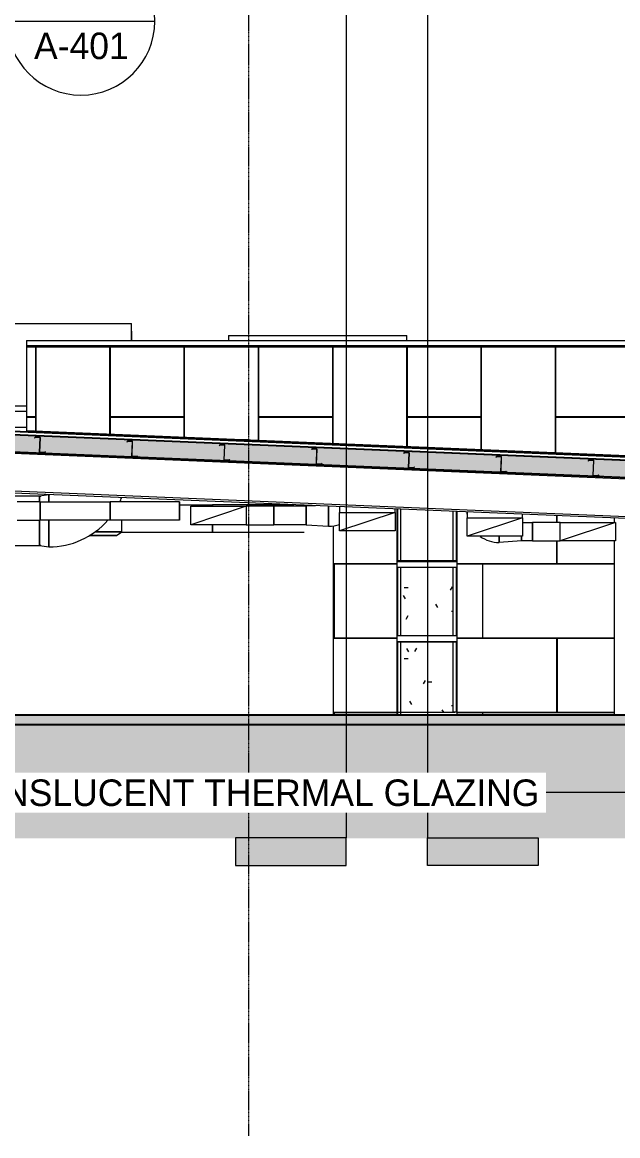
# Model space of a CAD drawing. Header units: inches. Extents: x 21408 to 98131, y -290 to 853.
# Drawn here: x 38837 to 39224, y -273 to 450 of the extents above; entities that cross this region are included whole.
import ezdxf

# ---------------------------------------------------------------- set-up
doc = ezdxf.new("R2010")
doc.units = ezdxf.units.IN
doc.header["$MEASUREMENT"] = 0
doc.linetypes.add('Grid Line 1_2_', pattern=[0.875, 0.5, -0.125, 0.125, -0.125])
for name, color, linetype, lineweight in [('A-ANNO-IDEN', 131, 'Continuous', 9), ('A-ANNO-SYMB', 150, 'Continuous', 9), ('A-CLNG', 13, 'Continuous', 9), ('A-CLNG-PATT', 13, 'Continuous', 25), ('A-FLOR', 192, 'Continuous', 9), ('A-FLOR-LEVL', 51, 'Continuous', 9), ('A-FLOR-PATT', 8, 'Continuous', 25), ('A-GLAZ-CURT', 52, 'Continuous', 9), ('A-GLAZ-CWMG', 51, 'Continuous', 9), ('A-ROOF', 132, 'Continuous', 9), ('A-WALL', 113, 'Continuous', 9), ('A-WALL-PATT', 111, 'Continuous', 25), ('C-TOPO', 7, 'Continuous', 9), ('G-ANNO-SYMB', 111, 'Continuous', 9), ('I-WALL', 2, 'Continuous', 9), ('M-EQPM', 50, 'Continuous', 9), ('M-HVAC-DUCT', 70, 'Continuous', 9), ('M-HVAC-DUCT-ANNO', 70, 'Continuous', 9), ('S-BEAM', 12, 'Continuous', 9), ('S-COLS', 52, 'Continuous', 9), ('S-GRID', 1, 'Continuous', 9)]:
    doc.layers.add(name, color=color, linetype=linetype, lineweight=lineweight)
doc.styles.add('Century Gothic', font='GOTHIC.TTF', dxfattribs={"height": 17.245342})
pattern_1 = [(45, (-87573.42, 98.42), (-19.00703, 19.00703), []), (45, (-87573.42, 127.22), (-19.00703, 19.00703), [])]

# ---------------------------------------------------------------- blocks, each defined once
blk = doc.blocks.new('Struct_Xcel_Sports Complex_rvt-4-Building Section - East_West looking South')
at = {"layer": 'A-FLOR-PATT', "lineweight": 9}
h = blk.add_hatch(dxfattribs=at)
h.set_pattern_fill('FP_56', style=0, pattern_type=2)
h.set_pattern_definition([(50, (-87573.42, 98.42), (55.0854, -4.819842), [5.76, -63.36]), (355, (-87573.42, 98.42), (-10.65569, 57.76853), [4.608, -50.688]), (100.451, (-87568.83, 98.02), (44.429468, 52.94866), [4.895, -53.848]), (46.184, (-87573.42, 113.78), (81.96444, -12.71212), [8.64, -95.04]), (96.636, (-87566.59, 112.72), (71.7815, 74.81238), [7.343, -80.772]), (351.184, (-87573.42, 113.78), (71.78195, 74.81243), [6.912, -76.032]), (21, (-87565.74, 109.94), (45.84207, -30.92146), [5.76, -63.36]), (326, (-87565.74, 109.94), (18.687064, 55.691476), [4.608, -50.688]), (71.451, (-87561.92, 107.363), (64.52891, 24.77011), [4.895, -53.848]), (37.5, (-87573.42, 98.42), (0.9338946, 25.566816), [2.534, -47.539, 2.534, -48.922, -50.88]), (37.5, (-87573.42, 98.42), (0.9338946, 25.566816), [-101.53, 2.534, -48.346]), (7.5, (-87573.42, 98.42), (20.20404, 30.291303), [2.534, -26.803, 2.534, -46.387, -19.392]), (7.5, (-87573.42, 98.42), (20.20404, 30.291303), [-78.259, 2.534, -16.858]), (327.5, (-87590.546, 98.42), (40.9977845, -1.7324026), [2.534, -16.666, 2.534, -57.37, -79.488]), (327.5, (-87590.546, 98.42), (40.9977845, -1.7324026), [-79.104, 2.534, -76.954]), (317.5, (-87598.226, 98.42), (44.788883, 7.687839), [2.534, -22.426, 2.534, -37.248, -56.448]), (317.5, (-87598.226, 98.42), (44.788883, 7.687839), [-64.742, 2.534, -53.914])])
h.paths.add_polyline_path([(-26273.39, -6), (-22066.14, -6), (-22066.14, 0), (-26273.39, 0), (-26273.39, -1.7)], flags=0)
at = {"layer": 'A-FLOR', "color": 250, "lineweight": 25}
for p, q in [((-22066.14, 0), (-26273.39, 0)), ((-26273.39, -6), (-22066.14, -6))]:
    blk.add_line(p, q, dxfattribs=at)
blk = doc.blocks.new('W-Wide Flange - 2_-3_ deep-1401636-Building Section - East_West looking South')
at = {"layer": 'S-BEAM'}
for p, q in [((-22084.2, 144.08), (-22780.64, 173.1)), ((-22780.64, 148.79), (-22085.21, 119.82)), ((-22085.26, 118.46), (-22780.64, 147.43)), ((-22084.15, 145.18), (-22084.2, 144.08)), ((-22084.23, 143.19), (-22085.17, 120.71)), ((-22084.2, 144.08), (-22084.23, 143.19)), ((-22085.21, 119.82), (-22085.26, 118.46)), ((-22085.17, 120.71), (-22085.21, 119.82))]:
    blk.add_line(p, q, dxfattribs=at)
blk = doc.blocks.new('Girt_C - 8_D-1405489-Building Section - East_West looking South')
at = {"layer": 'S-BEAM'}
for p, q in [((-22420.08, 51.55), (-22458.77, 51.55)), ((-22458.77, 48.05), (-22420.08, 48.05)), ((-22420.08, 47.57), (-22458.77, 47.57))]:
    blk.add_line(p, q, dxfattribs=at)
blk = doc.blocks.new('Girt_C - 8_D-1472944-Building Section - East_West looking South')
at = {"layer": 'S-BEAM'}
for p, q in [((-22420.08, 100.3), (-22458.77, 100.3)), ((-22420.08, 99.82), (-22458.77, 99.82)), ((-22458.77, 96.32), (-22420.08, 96.32))]:
    blk.add_line(p, q, dxfattribs=at)
blk = doc.blocks.new('Girt_Z - 10_D-V200-Building Section - East_West looking South')
at = {"layer": 'S-BEAM'}
h = blk.add_hatch(dxfattribs=at)
h.set_pattern_fill('FP_52', color=256, style=0, pattern_type=2)
h.set_pattern_definition(pattern_1)
h.paths.add_polyline_path([(-22687.89, 170.59), (-22687.38, 171.15), (-22687.46, 171.22), (-22687.93, 170.7), (-22691.07, 170.83), (-22691.26, 170.73)], flags=0)
h.paths.add_polyline_path([(-22691.26, 170.73), (-22691.14, 170.92), (-22690.74, 180.53), (-22690.85, 180.54), (-22691.12, 174.08)], flags=0)
h.paths.add_polyline_path([(-22694.28, 180.22), (-22693.81, 180.74), (-22690.92, 180.62), (-22690.92, 180.73), (-22693.85, 180.85), (-22694.36, 180.3)], flags=0)
at = {"layer": 'S-BEAM', "lineweight": 15}
for p, q in [((-22693.85, 180.85), (-22694.36, 180.3)), ((-22694.36, 180.3), (-22694.28, 180.22)), ((-22694.28, 180.22), (-22693.81, 180.74)), ((-22690.92, 180.73), (-22693.85, 180.85)), ((-22693.81, 180.74), (-22690.92, 180.62)), ((-22690.85, 180.54), (-22691.26, 170.73)), ((-22691.14, 170.92), (-22690.74, 180.53)), ((-22691.26, 170.73), (-22687.89, 170.59)), ((-22687.93, 170.7), (-22691.07, 170.83)), ((-22687.46, 171.22), (-22687.93, 170.7)), ((-22687.89, 170.59), (-22687.38, 171.15)), ((-22687.38, 171.15), (-22687.46, 171.22))]:
    blk.add_line(p, q, dxfattribs=at)
for centre, radius, start, end in [((-22690.93, 180.54), 0.187, 357.61406, 87.61406), ((-22690.93, 180.54), 0.0782, 357.61406, 85.49134), ((-22691.06, 170.91), 0.0782, 177.61406, 264.57169)]:
    blk.add_arc(centre, radius, start, end, dxfattribs=at)
blk = doc.blocks.new('Girt_Z - 10_D-V201-Building Section - East_West looking South')
at = {"layer": 'S-BEAM', "lineweight": 15}
for p, q in [((-22633.91, 178.35), (-22634.41, 177.8)), ((-22634.41, 177.8), (-22634.33, 177.72)), ((-22634.33, 177.72), (-22633.86, 178.24)), ((-22630.97, 178.23), (-22633.91, 178.35)), ((-22633.86, 178.24), (-22630.97, 178.12)), ((-22630.9, 178.04), (-22631.31, 168.23)), ((-22631.19, 168.42), (-22630.79, 178.03)), ((-22631.31, 168.23), (-22627.94, 168.09)), ((-22627.98, 168.21), (-22631.12, 168.34)), ((-22627.51, 168.72), (-22627.98, 168.21)), ((-22627.94, 168.09), (-22627.43, 168.65)), ((-22627.43, 168.65), (-22627.51, 168.72))]:
    blk.add_line(p, q, dxfattribs=at)
for centre, radius, start, end in [((-22630.98, 178.04), 0.187, 357.61406, 87.61406), ((-22630.98, 178.04), 0.0782, 357.61406, 85.49134), ((-22631.11, 168.41), 0.0782, 177.61406, 264.57169)]:
    blk.add_arc(centre, radius, start, end, dxfattribs=at)
blk = doc.blocks.new('Girt_Z - 10_D-V202-Building Section - East_West looking South')
at = {"layer": 'S-BEAM'}
h = blk.add_hatch(dxfattribs=at)
h.set_pattern_fill('FP_52', color=256, style=0, pattern_type=2)
h.set_pattern_definition(pattern_1)
h.paths.add_polyline_path([(-22567.99, 165.6), (-22567.48, 166.15), (-22567.56, 166.22), (-22568.04, 165.71), (-22571.17, 165.84), (-22571.36, 165.74)], flags=0)
h.paths.add_polyline_path([(-22571.36, 165.74), (-22571.24, 165.92), (-22570.84, 175.54), (-22570.95, 175.54)], flags=0)
h.paths.add_polyline_path([(-22574.38, 175.23), (-22573.87, 175.74), (-22571.02, 175.62), (-22571.02, 175.73), (-22573.96, 175.85), (-22574.46, 175.3)], flags=0)
at = {"layer": 'S-BEAM', "lineweight": 15}
for p, q in [((-22573.96, 175.85), (-22574.46, 175.3)), ((-22574.46, 175.3), (-22574.38, 175.23)), ((-22574.38, 175.23), (-22573.91, 175.74)), ((-22571.02, 175.73), (-22573.96, 175.85)), ((-22573.91, 175.74), (-22571.02, 175.62)), ((-22570.95, 175.54), (-22571.36, 165.74)), ((-22571.24, 165.92), (-22570.84, 175.54)), ((-22571.36, 165.74), (-22567.99, 165.6)), ((-22568.04, 165.71), (-22571.17, 165.84)), ((-22567.56, 166.22), (-22568.04, 165.71)), ((-22567.99, 165.6), (-22567.48, 166.15)), ((-22567.48, 166.15), (-22567.56, 166.22))]:
    blk.add_line(p, q, dxfattribs=at)
for centre, radius, start, end in [((-22571.03, 175.54), 0.187, 357.61406, 87.61406), ((-22571.03, 175.54), 0.0782, 357.61406, 85.49134), ((-22571.17, 165.92), 0.0782, 177.61406, 264.57169)]:
    blk.add_arc(centre, radius, start, end, dxfattribs=at)
blk = doc.blocks.new('Girt_Z - 10_D-V203-Building Section - East_West looking South')
at = {"layer": 'S-BEAM'}
h = blk.add_hatch(dxfattribs=at)
h.set_pattern_fill('FP_52', color=256, style=0, pattern_type=2)
h.set_pattern_definition(pattern_1)
h.paths.add_polyline_path([(-22508.04, 163.1), (-22507.54, 163.65), (-22507.62, 163.73), (-22508.09, 163.21), (-22511.23, 163.34), (-22511.41, 163.24)], flags=0)
h.paths.add_polyline_path([(-22511.41, 163.24), (-22511.3, 163.42), (-22510.9, 173.04), (-22511, 173.04)], flags=0)
h.paths.add_polyline_path([(-22514.43, 172.73), (-22513.96, 173.24), (-22511.08, 173.12), (-22511.08, 173.23), (-22514.01, 173.36), (-22514.52, 172.8)], flags=0)
at = {"layer": 'S-BEAM', "lineweight": 15}
for p, q in [((-22514.01, 173.36), (-22514.52, 172.8)), ((-22514.52, 172.8), (-22514.43, 172.73)), ((-22514.43, 172.73), (-22513.96, 173.24)), ((-22511.08, 173.23), (-22514.01, 173.36)), ((-22513.96, 173.24), (-22511.08, 173.12)), ((-22511, 173.04), (-22511.41, 163.24)), ((-22511.3, 163.42), (-22510.9, 173.04)), ((-22511.41, 163.24), (-22508.04, 163.1)), ((-22508.09, 163.21), (-22511.23, 163.34)), ((-22507.62, 163.73), (-22508.09, 163.21)), ((-22508.04, 163.1), (-22507.54, 163.65)), ((-22507.54, 163.65), (-22507.62, 163.73))]:
    blk.add_line(p, q, dxfattribs=at)
for centre, radius, start, end in [((-22511.08, 173.05), 0.187, 357.61406, 87.61406), ((-22511.08, 173.05), 0.0782, 357.61406, 85.49134), ((-22511.22, 163.42), 0.0782, 177.61406, 264.57169)]:
    blk.add_arc(centre, radius, start, end, dxfattribs=at)
blk = doc.blocks.new('Girt_Z - 10_D-V204-Building Section - East_West looking South')
at = {"layer": 'S-BEAM', "lineweight": 15}
for p, q in [((-22454.06, 170.86), (-22454.57, 170.3)), ((-22454.57, 170.3), (-22454.49, 170.23)), ((-22454.49, 170.23), (-22454.02, 170.75)), ((-22451.13, 170.74), (-22454.06, 170.86)), ((-22454.02, 170.75), (-22451.13, 170.63)), ((-22451.06, 170.55), (-22451.47, 160.74)), ((-22451.35, 160.92), (-22450.95, 170.54)), ((-22451.47, 160.74), (-22448.09, 160.6)), ((-22448.14, 160.71), (-22451.28, 160.84)), ((-22447.67, 161.23), (-22448.14, 160.71)), ((-22448.09, 160.6), (-22447.59, 161.15)), ((-22447.59, 161.15), (-22447.67, 161.23))]:
    blk.add_line(p, q, dxfattribs=at)
for centre, radius, start, end in [((-22451.14, 170.55), 0.187, 357.61406, 87.61406), ((-22451.14, 170.55), 0.0782, 357.61406, 85.49134), ((-22451.27, 160.92), 0.0782, 177.61406, 264.57169)]:
    blk.add_arc(centre, radius, start, end, dxfattribs=at)
blk = doc.blocks.new('Girt_Z - 10_D-V205-Building Section - East_West looking South')
at = {"layer": 'S-BEAM'}
h = blk.add_hatch(dxfattribs=at)
h.set_pattern_fill('FP_52', color=256, style=0, pattern_type=2)
h.set_pattern_definition(pattern_1)
h.paths.add_polyline_path([(-22388.15, 158.1), (-22387.64, 158.66), (-22387.72, 158.73), (-22388.19, 158.21), (-22391.33, 158.34), (-22391.52, 158.24)], flags=0)
h.paths.add_polyline_path([(-22391.52, 158.24), (-22391.4, 158.43), (-22391, 168.04), (-22391.11, 168.05)], flags=0)
h.paths.add_polyline_path([(-22394.54, 167.73), (-22394.07, 168.25), (-22391.18, 168.13), (-22391.18, 168.24), (-22394.11, 168.36), (-22394.62, 167.81)], flags=0)
at = {"layer": 'S-BEAM', "lineweight": 15}
for p, q in [((-22394.11, 168.36), (-22394.62, 167.81)), ((-22394.62, 167.81), (-22394.54, 167.73)), ((-22394.54, 167.73), (-22394.07, 168.25)), ((-22391.18, 168.24), (-22394.11, 168.36)), ((-22394.07, 168.25), (-22391.18, 168.13)), ((-22391.11, 168.05), (-22391.52, 158.24)), ((-22391.4, 158.43), (-22391, 168.04)), ((-22391.52, 158.24), (-22388.15, 158.1)), ((-22388.19, 158.21), (-22391.33, 158.34)), ((-22387.72, 158.73), (-22388.19, 158.21)), ((-22388.15, 158.1), (-22387.64, 158.66)), ((-22387.64, 158.66), (-22387.72, 158.73))]:
    blk.add_line(p, q, dxfattribs=at)
for centre, radius, start, end in [((-22391.19, 168.05), 0.187, 357.61406, 87.61406), ((-22391.19, 168.05), 0.0782, 357.61406, 85.49134), ((-22391.32, 158.42), 0.0782, 177.61406, 264.57169)]:
    blk.add_arc(centre, radius, start, end, dxfattribs=at)
blk = doc.blocks.new('Carrier_48TC_Standard_Efficiency_Gas_Heat_Electric_Cooling_Packaged_Rooftop_Unit_3_to_15_nominal_tons - 15 ton 48TC__16-V206-Building Section - East_West looking South')
at = {"layer": 'M-EQPM'}
for p, q in [((-22747.39, 254.7), (-22631.52, 254.7)), ((-22747.39, 197.33), (-22747.39, 254.7)), ((-22631.52, 243.5), (-22631.52, 254.7)), ((-22631.52, 249.58), (-22631.39, 249.58)), ((-22631.39, 249.58), (-22631.39, 243.5)), ((-22747.39, 201.08), (-22699.77, 201.08)), ((-22747.39, 187.08), (-22747.39, 201.08)), ((-22699.77, 197.33), (-22747.39, 197.33)), ((-22699.77, 187.08), (-22747.39, 187.08))]:
    blk.add_line(p, q, dxfattribs=at)
blk = doc.blocks.new('Carrier_48TC_Standard_Efficiency_Gas_Heat_Electric_Cooling_Packaged_Rooftop_Unit_3_to_15_nominal_tons - 15 ton 48TC__16-V207-Building Section - East_West looking South')
at = {"layer": 'M-EQPM'}
for p, q in [((-22568.39, 246.7), (-22452.52, 246.7)), ((-22568.39, 246.7), (-22568.39, 243.5)), ((-22452.52, 243.5), (-22452.52, 246.7)), ((-22568.39, 179.63), (-22568.39, 179.08)), ((-22555.24, 179.08), (-22568.39, 179.08))]:
    blk.add_line(p, q, dxfattribs=at)
blk = doc.blocks.new('Girt_Z - 10_D-1390502-Building Section - East_West looking South')
at = {"layer": 'S-BEAM', "lineweight": 15}
for p, q in [((-22334.17, 165.86), (-22334.67, 165.31)), ((-22334.67, 165.31), (-22334.59, 165.23)), ((-22334.59, 165.23), (-22334.12, 165.75)), ((-22331.23, 165.74), (-22334.17, 165.86)), ((-22334.12, 165.75), (-22331.23, 165.63)), ((-22331.16, 165.55), (-22331.57, 155.75)), ((-22331.45, 155.93), (-22331.05, 165.54)), ((-22331.57, 155.75), (-22328.2, 155.6)), ((-22328.24, 155.72), (-22331.38, 155.85)), ((-22327.77, 156.23), (-22328.24, 155.72)), ((-22328.2, 155.6), (-22327.69, 156.16)), ((-22327.69, 156.16), (-22327.77, 156.23))]:
    blk.add_line(p, q, dxfattribs=at)
for centre, radius, start, end in [((-22331.24, 165.55), 0.187, 357.61406, 87.61406), ((-22331.24, 165.55), 0.0782, 357.61406, 85.49134), ((-22331.37, 155.92), 0.0782, 177.61406, 264.57169)]:
    blk.add_arc(centre, radius, start, end, dxfattribs=at)
blk = doc.blocks.new('Rectangular Mullion - Exterior 2_ x 4_5_-1142359-Building Section - East_West looking South')
at = {"layer": 'A-GLAZ-CWMG'}
for p, q in [((-22458.52, 96.32), (-22458.52, 51.55)), ((-22456.52, 96.32), (-22456.52, 51.55)), ((-22458.52, 47.57), (-22458.52, 0)), ((-22456.52, 47.57), (-22456.52, 0))]:
    blk.add_line(p, q, dxfattribs=at)
blk = doc.blocks.new('Rectangular Mullion - Exterior 2_ x 4_5_-1142360-Building Section - East_West looking South')
at = {"layer": 'A-GLAZ-CWMG'}
for p, q in [((-22458.52, 134.01), (-22458.52, 100.3)), ((-22456.52, 133.93), (-22456.52, 100.3))]:
    blk.add_line(p, q, dxfattribs=at)
blk = doc.blocks.new('Rectangular Mullion - Exterior 2_ x 4_5_-1142352-Building Section - East_West looking South')
at = {"layer": 'A-GLAZ-CWMG'}
for p, q in [((-22422.33, 100.3), (-22422.33, 132.5)), ((-22420.33, 100.3), (-22420.33, 132.42))]:
    blk.add_line(p, q, dxfattribs=at)
blk = doc.blocks.new('Rectangular Mullion - Exterior 2_ x 4_5_-1142353-Building Section - East_West looking South')
at = {"layer": 'A-GLAZ-CWMG'}
for p, q in [((-22422.33, 51.55), (-22422.33, 96.32)), ((-22420.33, 51.55), (-22420.33, 96.32)), ((-22422.33, 2), (-22422.33, 47.57)), ((-22420.33, 2), (-22420.33, 47.57)), ((-22420.33, 2), (-22422.33, 2))]:
    blk.add_line(p, q, dxfattribs=at)
blk = doc.blocks.new('System Panel - Glazed-frosted-1367747-Building Section - East_West looking South')
at = {"layer": 'A-GLAZ-CURT'}
h = blk.add_hatch(dxfattribs=at)
h.set_pattern_fill('FP_54', color=256, style=0, pattern_type=2)
h.set_pattern_definition([(0, (-87573.42, 98.42), (61.44, 15.36), [2.534, -43.546, 2.534, -43.546, -245.76]), (0, (-87573.42, 98.42), (61.44, 15.36), [-92.16, 2.534, -89.626, 2.534, -43.546, -107.52]), (0, (-87573.42, 98.42), (61.44, 15.36), [-230.4, 2.534, -28.186, 2.534, -74.266]), (120, (-87550.38, 106.1), (-44.0221502, 45.5286008), [2.534, -43.546, 2.534, -43.546, -245.76]), (120, (-87550.38, 106.1), (-44.0221502, 45.5286008), [-92.16, 2.534, -89.626, 2.534, -43.546, -107.52]), (120, (-87550.38, 106.1), (-44.0221502, 45.5286008), [-230.4, 2.534, -28.186, 2.534, -74.266]), (240, (-87542.7, 136.82), (-17.4178498, -60.8886008), [2.534, -43.546, 2.534, -43.546, -245.76]), (240, (-87542.7, 136.82), (-17.4178498, -60.8886008), [-92.16, 2.534, -89.626, 2.534, -43.546, -107.52]), (240, (-87542.7, 136.82), (-17.4178498, -60.8886008), [-230.4, 2.534, -28.186, 2.534, -74.266])])
h.paths.add_polyline_path([(-22456.52, 2), (-22422.33, 2), (-22422.33, 47.57), (-22456.52, 47.57)], flags=0)
h.paths.add_polyline_path([(-22433.5, 51.55), (-22422.33, 51.55), (-22422.33, 96), (-22456.52, 96), (-22456.52, 51.55)], flags=0)
blk.add_line((-22422.33, 96), (-22456.52, 96), dxfattribs=at)
blk = doc.blocks.new('Rectangular Mullion - Exterior 2_ x 4_5_-1060760-Building Section - East_West looking South')
at = {"layer": 'A-GLAZ-CWMG'}
for p, q in [((-22458.52, 0), (-22458.52, 2)), ((-22458.52, 2), (-22421.33, 2))]:
    blk.add_line(p, q, dxfattribs=at)
blk = doc.blocks.new('Rectangular Elbow - Radius - 1 W-1453818-Building Section - East_West looking South')
at = {"layer": 'M-HVAC-DUCT'}
for p, q in [((-22578.7, 135.82), (-22578.7, 136.82)), ((-22525.89, 136.82), (-22578.7, 136.82)), ((-22578.7, 118.82), (-22578.7, 123.82)), ((-22519.32, 118.82), (-22578.7, 118.82))]:
    blk.add_line(p, q, dxfattribs=at)
blk = doc.blocks.new('Rectangular Elbow - Radius - 1 W-1457273-Building Section - East_West looking South')
at = {"layer": 'M-HVAC-DUCT'}
for p, q in [((-22685.14, 138.82), (-22685.14, 143.38)), ((-22685.14, 109.38), (-22685.14, 126.82))]:
    blk.add_line(p, q, dxfattribs=at)
for radius, start, end in [(17, 270, 272.08972), (51, 334.96063, 338.23854), (51, 270, 318.79676)]:
    blk.add_arc((-22685.14, 160.38), radius, start, end, dxfattribs=at)
blk = doc.blocks.new('Round to Rectangular Transition - Angle - 45 Degree-1457275-Building Section - East_West looking South')
at = {"layer": 'M-HVAC-DUCT'}
for p, q in [((-22685.14, 143.38), (-22691.18, 142.38)), ((-22691.18, 142.38), (-22690.39, 142.51)), ((-22691.18, 138.84), (-22691.18, 142.38)), ((-22685.14, 143.38), (-22685.14, 138.82)), ((-22691.18, 126.38), (-22691.18, 126.82)), ((-22691.18, 110.38), (-22691.18, 126.38)), ((-22685.14, 126.82), (-22685.14, 109.38)), ((-22690.39, 110.25), (-22691.18, 110.38)), ((-22691.18, 110.38), (-22685.14, 109.38))]:
    blk.add_line(p, q, dxfattribs=at)
blk = doc.blocks.new('Rectangular Elbow - Radius - 1 W-1459285-Building Section - East_West looking South')
at = {"layer": 'M-HVAC-DUCT'}
for p, q in [((-22645.2, 126.82), (-22645.2, 138.82)), ((-22600.2, 138.82), (-22645.2, 138.82)), ((-22600.2, 126.82), (-22600.2, 138.82)), ((-22600.2, 138.82), (-22600.2, 126.82)), ((-22600.2, 126.82), (-22645.2, 126.82))]:
    blk.add_line(p, q, dxfattribs=at)
blk = doc.blocks.new('Rectangular Elbow - Radius - 1 W-V315-Building Section - East_West looking South')
at = {"layer": 'M-HVAC-DUCT'}
for p, q in [((-22690.77, 138.82), (-22705.77, 138.82)), ((-22690.77, 138.82), (-22690.77, 126.82)), ((-22705.77, 126.82), (-22690.77, 126.82))]:
    blk.add_line(p, q, dxfattribs=at)
blk = doc.blocks.new('Rectangular Elbow - Radius - 1 W-1453792-Building Section - East_West looking South')
at = {"layer": 'M-HVAC-DUCT'}
for p, q in [((-22637.7, 119.32), (-22637.7, 126.79)), ((-22654.99, 119.32), (-22637.7, 119.32)), ((-22637.7, 119.32), (-22654.99, 119.32))]:
    blk.add_line(p, q, dxfattribs=at)
blk = doc.blocks.new('Rectangular Transition - Angle - 45 Degree-1453822-Building Section - East_West looking South')
at = {"layer": 'M-HVAC-DUCT'}
for p, q in [((-22641.2, 116.82), (-22658.73, 116.82)), ((-22654.99, 119.32), (-22637.7, 119.32)), ((-22641.2, 116.82), (-22637.7, 119.32))]:
    blk.add_line(p, q, dxfattribs=at)
blk = doc.blocks.new('Rectangular Elbow - Radius - 1 W-1464269-Building Section - East_West looking South')
at = {"layer": 'M-HVAC-DUCT'}
for p, q in [((-22496.2, 135.56), (-22496.2, 131.82)), ((-22460.2, 131.82), (-22460.2, 134.05))]:
    blk.add_line(p, q, dxfattribs=at)
blk = doc.blocks.new('Rectangular Elbow - Radius - 1 W-1557176-Building Section - East_West looking South')
at = {"layer": 'M-HVAC-DUCT'}
for p, q in [((-22538.89, 135.82), (-22556.89, 135.82)), ((-22538.89, 135.82), (-22538.89, 123.82)), ((-22556.89, 123.82), (-22538.89, 123.82))]:
    blk.add_line(p, q, dxfattribs=at)
blk = doc.blocks.new('Rectangular Elbow - Radius - 1 W-1463498-Building Section - East_West looking South')
at = {"layer": 'M-HVAC-DUCT'}
blk.add_line((-22503.39, 122.82), (-22503.39, 135.88), dxfattribs=at)
blk.add_arc((-22503.39, 143.82), 21, 270, 290.06824, dxfattribs=at)
blk = doc.blocks.new('Rectangular Transition - Angle - 45 Degree-1557718-Building Section - East_West looking South')
at = {"layer": 'M-HVAC-DUCT'}
for p, q in [((-22511.87, 136.23), (-22517.88, 135.82)), ((-22517.88, 123.82), (-22517.88, 135.82)), ((-22503.39, 135.88), (-22503.39, 122.82)), ((-22517.88, 123.82), (-22503.39, 122.82))]:
    blk.add_line(p, q, dxfattribs=at)
blk = doc.blocks.new('Rectangular Elbow - Radius - 1 W-V319-Building Section - East_West looking South')
at = {"layer": 'M-HVAC-DUCT'}
for p, q in [((-22370.89, 113.32), (-22370.89, 125.32)), ((-22352.89, 125.32), (-22370.89, 125.32)), ((-22370.89, 113.32), (-22352.89, 113.32))]:
    blk.add_line(p, q, dxfattribs=at)
blk = doc.blocks.new('Rectangular Elbow - Radius - 1 W-V320-Building Section - East_West looking South')
at = {"layer": 'M-HVAC-DUCT'}
blk.add_line((-22392.58, 116.32), (-22392.58, 112.32), dxfattribs=at)
for start, end in [(183.244, 187.17704), (234.23653, 270)]:
    blk.add_arc((-22392.58, 133.32), 21, start, end, dxfattribs=at)
blk = doc.blocks.new('Rectangular Transition - Angle - 45 Degree-1559737-Building Section - East_West looking South')
at = {"layer": 'M-HVAC-DUCT'}
for p, q in [((-22392.58, 112.32), (-22392.58, 116.32)), ((-22378.09, 116.32), (-22378.09, 113.32)), ((-22378.09, 113.32), (-22392.58, 112.32))]:
    blk.add_line(p, q, dxfattribs=at)
blk = doc.blocks.new('Rectangular Elbow - Radius - 1 W-V321-Building Section - East_West looking South')
at = {"layer": 'M-HVAC-DUCT'}
for p, q in [((-22413.39, 132.11), (-22413.39, 128.32)), ((-22377.39, 128.32), (-22377.39, 130.6))]:
    blk.add_line(p, q, dxfattribs=at)
blk = doc.blocks.new('Section - 3_32_ x 3_8_-18514-Building Section - East_West looking South')
at = {"layer": 'G-ANNO-SYMB'}
blk.add_hatch(color=256, dxfattribs=at).paths.add_polyline_path([(-22946.16, -26.7), (-22874.16, -26.7), (-22874.16, -44.7), (-22946.16, -44.7)], flags=0)
for p, q in [((-22946.16, -26.7), (-22946.16, -44.7)), ((-22874.16, -26.7), (-22946.16, -26.7)), ((-22874.16, -44.7), (-22874.16, -26.7)), ((-22946.16, -44.7), (-22874.16, -44.7))]:
    blk.add_line(p, q, dxfattribs=at)
blk = doc.blocks.new('Section - Callout Head-19020-Building Section - East_West looking South')
at = {"layer": 'A-ANNO-SYMB'}
blk.add_line((-22202.56, 384.87), (-22106.56, 384.87), dxfattribs=at)
for start, end in [(0, 180), (180, 360)]:
    blk.add_arc((-22154.56, 384.87), 48, start, end, dxfattribs=at)

msp = doc.modelspace()

# ---------------------------------------------------------------- hatches: boundary and pattern name
at = {"layer": 'A-CLNG-PATT', "lineweight": 9}
h = msp.add_hatch(dxfattribs=at)
h.set_pattern_fill('FP_48', color=256, style=0, pattern_type=2)
h.set_pattern_definition([(161.57, (-87572.46, 99.38), (-7.680223697, -0.000979594), [0, -54.643, 6.067, 0]), (18.43, (-87574.38, 99.38), (-7.680223697, 0.000979594), [0, -54.643, 6.067, 0]), (108.43, (-87572.46, 99.38), (3.838295293, -19.201365322), [18.211, -42.499]), (71.57, (-87574.38, 99.38), (3.838295293, 19.201365322), [18.211, -42.499])])
h.paths.add_polyline_path([(39477.73, 144.24), (39477.73, 155.38), (38758.71, 185.34), (38758.71, 174.2), (39474.33, 144.38)], flags=0)
at = {"layer": 'A-WALL-PATT', "lineweight": 9}
h = msp.add_hatch(dxfattribs=at)
h.set_pattern_fill('FP_58', color=256, style=0, pattern_type=2)
h.set_pattern_definition([(270, (-84240.076, -153.667), (8, 5e-16), [])])
h.paths.add_polyline_path([(39480.71, 157.38), (39480.71, 158.5), (39477.84, 158.49), (39477.84, 157.5), (39478.21, 157.49)], flags=0)
h.paths.add_polyline_path([(39477.73, 157.51), (39477.73, 158.51), (38984.11, 179.08), (38970.96, 179.08), (38970.96, 179.62), (38839.59, 185.1), (38839.59, 187.08), (38791.96, 187.08), (38791.96, 239.46), (38760.46, 239.46), (38760.4, 192), (38758.71, 192), (38758.71, 187.47), (39454.19, 158.49)], flags=0)
h = msp.add_hatch(dxfattribs=at)
h.set_pattern_fill('FP_51', color=256, style=0, pattern_type=2)
h.set_pattern_definition([(0, (-83612.71, 145.5), (-193, 193), [48, -145]), (90, (-83612.71, 145.5), (-193, 1e-14), [96.25, -96.75]), (180, (-83564.71, 241.75), (-193, 193), [48, -145]), (90, (-83564.71, 145.5), (-193, 1e-14), [96.25, -96.75]), (180, (-83564.71, 242), (-193, 193), [48, -145]), (90, (-83564.71, 242), (-193, 1e-14), [96.25, -96.75]), (0, (-83612.71, 338.25), (-193, 193), [48, -145]), (90, (-83612.71, 242), (-193, 1e-14), [96.25, -96.75]), (0, (-83564.46, 193.5), (-193, 193), [48, -145]), (90, (-83564.46, 145.25), (-193, 1e-14), [48.25, -144.75]), (90, (-83516.46, 145.25), (-193, 1e-14), [48.25, -144.75]), (0, (-83564.46, 290), (-193, 193), [48, -145]), (90, (-83564.46, 193.75), (-193, 1e-14), [96.25, -96.75]), (180, (-83516.46, 193.75), (-193, 193), [48, -145]), (90, (-83516.46, 193.75), (-193, 1e-14), [96.25, -96.75]), (90, (-83564.46, 290.25), (-193, 1e-14), [48, -145]), (180, (-83516.46, 290.25), (-193, 193), [48, -145]), (90, (-83516.46, 290.25), (-193, 1e-14), [48, -145]), (0, (-83516.21, 145.5), (-193, 193), [48, -145]), (90, (-83516.21, 145.5), (-193, 1e-14), [96.25, -96.75]), (180, (-83468.21, 241.75), (-193, 193), [48, -145]), (90, (-83468.21, 145.5), (-193, 1e-14), [96.25, -96.75]), (180, (-83468.21, 242), (-193, 193), [48, -145]), (90, (-83468.21, 242), (-193, 1e-14), [96.25, -96.75]), (180, (-83468.21, 338.25), (-193, 193), [48, -145]), (90, (-83516.21, 242), (-193, 1e-14), [96.25, -96.75]), (0, (-83467.96, 193.5), (-193, 193), [48, -145]), (90, (-83467.96, 145.25), (-193, 1e-14), [48.25, -144.75]), (90, (-83419.96, 145.25), (-193, 1e-14), [48.25, -144.75]), (0, (-83467.96, 290), (-193, 193), [48, -145]), (90, (-83467.96, 193.75), (-193, 1e-14), [96.25, -96.75]), (180, (-83419.96, 193.75), (-193, 193), [48, -145]), (90, (-83419.96, 193.75), (-193, 1e-14), [96.25, -96.75]), (90, (-83467.96, 290.25), (-193, 1e-14), [48, -145]), (180, (-83419.96, 290.25), (-193, 193), [48, -145]), (90, (-83419.96, 290.25), (-193, 1e-14), [48, -145])])
h.paths.add_polyline_path([(39478.21, 158.49), (39478.21, 239.46), (38839.59, 239.46), (38839.59, 185.1), (39477.73, 158.51)], flags=0)
h = msp.add_hatch(dxfattribs=at)
h.set_pattern_fill('FP_45', color=256, style=0, pattern_type=2)
h.set_pattern_definition([(90, (-84142.87, 677.25), (-193, -193), [48, -145]), (180, (-84142.87, 677.25), (-2e-14, -193), [96.25, -96.75]), (270, (-84239.12, 725.25), (-193, -193), [48, -145]), (180, (-84142.87, 725.25), (-2e-14, -193), [96.25, -96.75]), (270, (-84239.37, 725.25), (-193, -193), [48, -145]), (180, (-84239.37, 725.25), (-2e-14, -193), [96.25, -96.75]), (90, (-84335.62, 677.25), (-193, -193), [48, -145]), (180, (-84239.37, 677.25), (-2e-14, -193), [96.25, -96.75]), (90, (-84190.87, 725.5), (-193, -193), [48, -145]), (180, (-84142.62, 725.5), (-2e-14, -193), [48.25, -144.75]), (180, (-84142.62, 773.5), (-2e-14, -193), [48.25, -144.75]), (90, (-84287.37, 725.5), (-193, -193), [48, -145]), (180, (-84191.12, 725.5), (-2e-14, -193), [96.25, -96.75]), (270, (-84191.12, 773.5), (-193, -193), [48, -145]), (180, (-84191.12, 773.5), (-2e-14, -193), [96.25, -96.75]), (180, (-84287.62, 725.5), (-2e-14, -193), [48, -145]), (270, (-84287.62, 773.5), (-193, -193), [48, -145]), (180, (-84287.62, 773.5), (-2e-14, -193), [48, -145]), (90, (-84142.87, 773.75), (-193, -193), [48, -145]), (180, (-84142.87, 773.75), (-2e-14, -193), [96.25, -96.75]), (270, (-84239.12, 821.75), (-193, -193), [48, -145]), (180, (-84142.87, 821.75), (-2e-14, -193), [96.25, -96.75]), (270, (-84239.37, 821.75), (-193, -193), [48, -145]), (180, (-84239.37, 821.75), (-2e-14, -193), [96.25, -96.75]), (270, (-84335.62, 821.75), (-193, -193), [48, -145]), (180, (-84239.37, 773.75), (-2e-14, -193), [96.25, -96.75]), (90, (-84190.87, 822), (-193, -193), [48, -145]), (180, (-84142.62, 822), (-2e-14, -193), [48.25, -144.75]), (180, (-84142.62, 870), (-2e-14, -193), [48.25, -144.75]), (90, (-84287.37, 822), (-193, -193), [48, -145]), (180, (-84191.12, 822), (-2e-14, -193), [96.25, -96.75]), (270, (-84191.12, 870), (-193, -193), [48, -145]), (180, (-84191.12, 870), (-2e-14, -193), [96.25, -96.75]), (180, (-84287.62, 822), (-2e-14, -193), [48, -145]), (270, (-84287.62, 870), (-193, -193), [48, -145]), (180, (-84287.62, 870), (-2e-14, -193), [48, -145])])
h.paths.add_polyline_path([(39080.59, 0), (39080.59, 134.02), (39079.15, 134.08), (39079.15, 119.82), (39043.15, 119.82), (39043.15, 124.15), (39041.88, 123.67), (39039.21, 123.03), (39039.21, 0), (39077.32, 0)], flags=0)
h.paths.add_polyline_path([(39176.04, 0), (39221.46, 0), (39221.46, 113.32), (39161.26, 113.32), (39146.78, 112.32), (39143.28, 112.65), (39140.86, 113.17), (39138.05, 114.22), (39135.42, 115.65), (39134.53, 116.32), (39125.96, 116.32), (39125.92, 131.32), (39125.78, 132.14), (39119.28, 132.41), (39119.28, 0)], flags=0)
h.paths.add_polyline_path([(38739.84, 0), (38739.96, 0), (38739.96, 96.2), (38728.65, 96.2), (38728.65, 96), (38739.84, 95.96), (38739.84, 1.75)], flags=0)
h.paths.add_polyline_path([(39176.63, 125.32), (39221.46, 125.32), (39221.46, 128.15), (39161.96, 130.63), (39161.96, 125.32), (39176.04, 125.32)], flags=0)
h.paths.add_polyline_path([(39477.84, 145.5), (39480.84, 145.5), (39480.84, 146.37), (39477.84, 146.49)], flags=0)
h.paths.add_polyline_path([(39480.84, 153.88), (39480.84, 155.38), (39477.84, 155.5), (39477.84, 154)], flags=0)
h.paths.add_polyline_path([(39477.73, 155.38), (39477.73, 155.51), (38758.71, 185.41), (38758.71, 185.34), (39456.66, 156.25)], flags=0)
at = {"layer": 'C-TOPO'}
h = msp.add_hatch(dxfattribs=at)
h.set_pattern_fill('FP_43', color=256, style=0, pattern_type=2)
h.set_pattern_definition([(0, (-87573.42, 98.42), (48, 48), [48, -48]), (0, (-87573.42, 116.42), (48, 48), [48, -48]), (0, (-87573.42, 134.42), (48, 48), [48, -48]), (90, (-87567.42, 140.42), (-48, 48), [48, -48]), (90, (-87549.42, 140.42), (-48, 48), [48, -48]), (90, (-87531.42, 140.42), (-48, 48), [48, -48])])
h.paths.add_polyline_path([(39526.97, -79.82), (39556.12, -79.82), (39556.12, 0), (39483.21, 0), (39483.21, -36), (39486.21, -36), (39486.21, -48), (39468.21, -48), (39468.21, -36), (39473.21, -36), (39473.21, -6), (35265.96, -6), (35265.96, -36), (35270.96, -36), (35270.96, -48), (35252.96, -48), (35252.96, -36), (35255.96, -36), (35255.96, 0), (35175.46, 0), (35175.46, -79.82), (39510.63, -79.82)], flags=0)

# ---------------------------------------------------------------- linework, layer by layer
at = {"layer": 'A-ANNO-IDEN', "color": 153}
msp.add_line((39240.78, -50.06), (39172.99, -50.06), dxfattribs=at)
at = {"layer": 'A-CLNG', "lineweight": 25}
for p, q in [((39477.73, 155.38), (38758.71, 185.34)), ((38758.71, 174.2), (39477.73, 144.24))]:
    msp.add_line(p, q, dxfattribs=at)
at = {"layer": 'A-FLOR-LEVL', "linetype": 'Grid Line 1_2_'}
msp.add_line((34982.03, 0), (39860.71, 0), dxfattribs=at)
at = {"layer": 'A-ROOF', "lineweight": 25}
for p, q in [((39544.46, 154.73), (38759.4, 187.44)), ((38759.4, 185.44), (39544.46, 152.73))]:
    msp.add_line(p, q, dxfattribs=at)
at = {"layer": 'A-WALL'}
for p, q in [((38839.59, 243.5), (38839.59, 185.1)), ((38839.59, 243.5), (39482.03, 243.5)), ((39482.03, 240), (38839.59, 240)), ((38839.59, 239.5), (39482.53, 239.5)), ((38839.59, 239.46), (39482.48, 239.46)), ((38839.59, 185.1), (39478.21, 158.49)), ((39080.59, 0), (39080.59, 134.02)), ((39119.28, 132.41), (39119.28, 0))]:
    msp.add_line(p, q, dxfattribs=at)
at = {"layer": 'G-ANNO-SYMB'}
for p, q in [((39047.5, 737.16), (39047.5, -79.66)), ((39100.18, 737.16), (39100.18, -79.66))]:
    msp.add_line(p, q, dxfattribs=at)
at = {"layer": 'I-WALL'}
msp.add_line((39039.21, 0), (39039.21, 123.09), dxfattribs=at)
at = {"layer": 'M-HVAC-DUCT'}
for p, q in [((38848.18, 142.38), (38757.96, 142.38)), ((38848.18, 142.38), (38848.18, 138.84)), ((38848.59, 126.82), (38848.59, 138.82)), ((38848.59, 138.82), (38894.15, 138.82)), ((38894.15, 138.82), (38894.15, 126.82)), ((38939.15, 136.82), (38960.65, 136.82)), ((38960.65, 136.82), (38960.65, 135.82)), ((39000.46, 123.82), (39000.46, 135.82)), ((39021.48, 135.82), (39000.46, 135.82)), ((39021.48, 135.82), (39021.48, 123.82)), ((38848.18, 126.82), (38848.18, 110.38)), ((38894.15, 126.82), (38848.59, 126.82)), ((38960.65, 123.82), (38960.65, 118.82)), ((39021.48, 123.82), (39000.46, 123.82)), ((39161.96, 125.32), (39168.46, 125.32)), ((39168.46, 125.32), (39168.46, 113.32)), ((38960.65, 118.82), (38900.95, 118.82)), ((39161.26, 113.32), (39161.26, 116.32)), ((38757.96, 110.38), (38848.18, 110.38)), ((39168.46, 113.32), (39161.26, 113.32))]:
    msp.add_line(p, q, dxfattribs=at)
at = {"layer": 'M-HVAC-DUCT-ANNO'}
for p, q in [((38982.46, 135.82), (38946.46, 123.82)), ((38946.46, 135.82), (38982.46, 135.82)), ((38946.46, 123.82), (38946.46, 135.82)), ((38982.46, 135.82), (38982.46, 123.82)), ((39079.15, 131.82), (39043.15, 119.82)), ((39043.15, 131.82), (39079.15, 131.82)), ((39043.15, 119.82), (39043.15, 131.82)), ((39079.15, 131.82), (39079.15, 119.82)), ((38982.46, 123.82), (38946.46, 123.82)), ((39161.96, 128.32), (39125.96, 116.32)), ((39125.96, 128.32), (39161.96, 128.32)), ((39125.96, 116.32), (39125.96, 128.32)), ((39161.96, 128.32), (39161.96, 116.32)), ((39222.46, 125.32), (39186.46, 113.32)), ((39186.46, 125.32), (39222.46, 125.32)), ((39186.46, 113.32), (39186.46, 125.32)), ((39222.46, 125.32), (39222.46, 113.32)), ((38880.62, 116.82), (38898.15, 116.82)), ((39079.15, 119.82), (39043.15, 119.82)), ((39161.96, 116.32), (39125.96, 116.32)), ((39222.46, 113.32), (39186.46, 113.32))]:
    msp.add_line(p, q, dxfattribs=at)
at = {"layer": 'S-COLS'}
for p, q in [((39221.46, 128.15), (39221.46, 125.32)), ((39221.46, 113.32), (39221.46, 0))]:
    msp.add_line(p, q, dxfattribs=at)
at = {"layer": 'S-GRID', "linetype": 'Grid Line 1_2_'}
msp.add_line((38984.21, -273.16), (38984.21, 671.89), dxfattribs=at)

# ---------------------------------------------------------------- block references
at = {"layer": 'A-ANNO-SYMB'}
msp.add_blockref('Section - Callout Head-19020-Building Section - East_West looking South', (61029.63, 66.16), dxfattribs=at)
at = {"layer": 'A-GLAZ-CURT'}
msp.add_blockref('System Panel - Glazed-frosted-1367747-Building Section - East_West looking South', (61539.35, 0), dxfattribs=at)
at = {"layer": 'A-GLAZ-CWMG'}
for name in ['Rectangular Mullion - Exterior 2_ x 4_5_-1142360-Building Section - East_West looking South', 'Rectangular Mullion - Exterior 2_ x 4_5_-1142352-Building Section - East_West looking South', 'Rectangular Mullion - Exterior 2_ x 4_5_-1142359-Building Section - East_West looking South', 'Rectangular Mullion - Exterior 2_ x 4_5_-1142353-Building Section - East_West looking South', 'Rectangular Mullion - Exterior 2_ x 4_5_-1060760-Building Section - East_West looking South']:
    msp.add_blockref(name, (61539.35, 0), dxfattribs=at)
at = {"layer": 'G-ANNO-SYMB'}
msp.add_blockref('Section - 3_32_ x 3_8_-18514-Building Section - East_West looking South', (61921.65, -52.96), dxfattribs=at)
at = {"layer": 'G-ANNO-SYMB', "extrusion": (0, 0, -1)}
msp.add_blockref('Section - 3_32_ x 3_8_-18514-Building Section - East_West looking South', (-16226.02, -52.96), dxfattribs=at)
at = {"layer": 'M-EQPM'}
for name in ['Carrier_48TC_Standard_Efficiency_Gas_Heat_Electric_Cooling_Packaged_Rooftop_Unit_3_to_15_nominal_tons - 15 ton 48TC__16-V206-Building Section - East_West looking South', 'Carrier_48TC_Standard_Efficiency_Gas_Heat_Electric_Cooling_Packaged_Rooftop_Unit_3_to_15_nominal_tons - 15 ton 48TC__16-V207-Building Section - East_West looking South']:
    msp.add_blockref(name, (61539.35, 0), dxfattribs=at)
at = {"layer": 'M-HVAC-DUCT'}
for name in ['Rectangular Elbow - Radius - 1 W-V315-Building Section - East_West looking South', 'Round to Rectangular Transition - Angle - 45 Degree-1457275-Building Section - East_West looking South', 'Rectangular Elbow - Radius - 1 W-1457273-Building Section - East_West looking South', 'Rectangular Elbow - Radius - 1 W-1459285-Building Section - East_West looking South', 'Rectangular Elbow - Radius - 1 W-1453818-Building Section - East_West looking South', 'Rectangular Elbow - Radius - 1 W-1557176-Building Section - East_West looking South', 'Rectangular Transition - Angle - 45 Degree-1557718-Building Section - East_West looking South', 'Rectangular Elbow - Radius - 1 W-1463498-Building Section - East_West looking South', 'Rectangular Elbow - Radius - 1 W-1464269-Building Section - East_West looking South', 'Rectangular Elbow - Radius - 1 W-V320-Building Section - East_West looking South', 'Rectangular Elbow - Radius - 1 W-V321-Building Section - East_West looking South', 'Rectangular Elbow - Radius - 1 W-1453792-Building Section - East_West looking South', 'Rectangular Elbow - Radius - 1 W-V319-Building Section - East_West looking South', 'Rectangular Transition - Angle - 45 Degree-1453822-Building Section - East_West looking South', 'Rectangular Transition - Angle - 45 Degree-1559737-Building Section - East_West looking South']:
    msp.add_blockref(name, (61539.35, 0), dxfattribs=at)
at = {"layer": 'S-BEAM'}
for name in ['Girt_Z - 10_D-V200-Building Section - East_West looking South', 'Girt_Z - 10_D-V201-Building Section - East_West looking South', 'Girt_Z - 10_D-V202-Building Section - East_West looking South', 'W-Wide Flange - 2_-3_ deep-1401636-Building Section - East_West looking South', 'Girt_Z - 10_D-V203-Building Section - East_West looking South', 'Girt_Z - 10_D-V204-Building Section - East_West looking South', 'Girt_Z - 10_D-V205-Building Section - East_West looking South', 'Girt_Z - 10_D-1390502-Building Section - East_West looking South', 'Girt_C - 8_D-1472944-Building Section - East_West looking South', 'Girt_C - 8_D-1405489-Building Section - East_West looking South']:
    msp.add_blockref(name, (61539.35, 0), dxfattribs=at)

# ---------------------------------------------------------------- texts
at = {"layer": 'A-ANNO-SYMB', "insert": (38875.35, 443.63), "char_height": 17.245, "width": 77.76, "attachment_point": 2, "line_spacing_factor": 0.984117, "style": 'Century Gothic'}
msp.add_mtext('A-401', dxfattribs=at)

# ---------------------------------------------------------------- next in the draw order: texts
at = {"layer": 'A-ANNO-IDEN', "insert": (39172.99, -41.67), "char_height": 17.2453, "width": 452.736, "attachment_point": 3, "line_spacing_factor": 0.984117, "style": 'Century Gothic', "bg_fill": 3, "box_fill_scale": 1.25, "bg_fill_color": 0, "bg_fill_transparency": 0}
msp.add_mtext('TRANSLUCENT THERMAL GLAZING', dxfattribs=at)

# ---------------------------------------------------------------- next in the draw order: block references
at = {"color": 170, "lineweight": 5}
msp.add_blockref('Struct_Xcel_Sports Complex_rvt-4-Building Section - East_West looking South', (61539.35, 0), dxfattribs=at)

doc.saveas('drawing.dxf')
